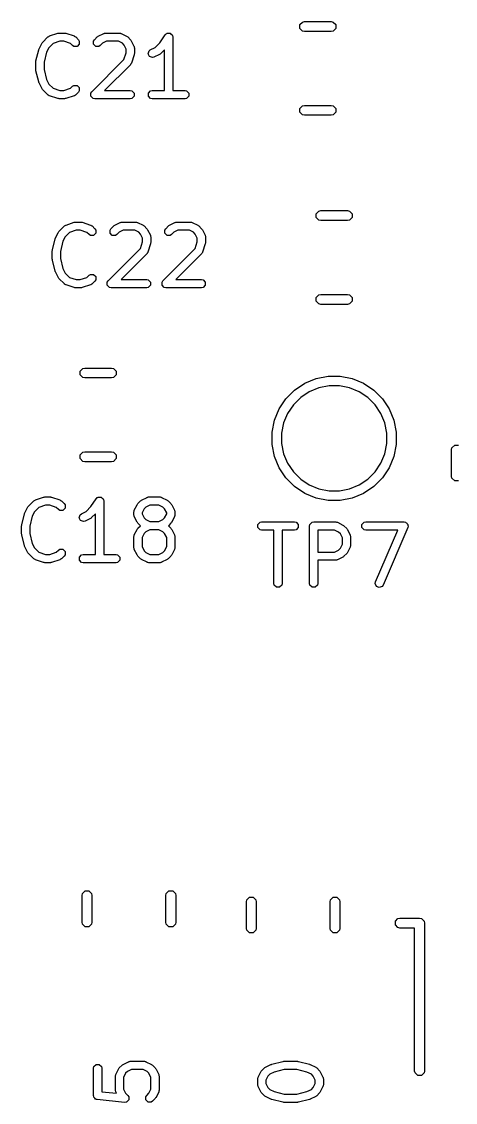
# Model space of a CAD drawing. Extents: x 2.09 to 4.49, y -4.78 to -2.96.
# Drawn here: x 3.059 to 3.267, y -4.342 to -3.824 of the extents above; entities that cross this region are included whole.
import ezdxf

# ---------------------------------------------------------------- set-up
doc = ezdxf.new("R2010")
doc.units = 0
doc.header["$MEASUREMENT"] = 0
doc.layers.add('BLACK', color=7, linetype='CONTINUOUS')

msp = doc.modelspace()

# ---------------------------------------------------------------- linework, layer by layer
at = {"layer": 'BLACK', "linetype": 'CONTINUOUS'}
for p, q in [((3.1922, -3.82547), (3.19347, -3.8242)), ((3.1922, -3.82728), (3.1922, -3.82547)), ((3.19347, -3.8242), (3.19438, -3.82402)), ((3.19438, -3.82402), (3.2072, -3.82402)), ((3.2072, -3.82402), (3.2081, -3.8242)), ((3.2081, -3.8242), (3.20938, -3.82547)), ((3.20938, -3.82547), (3.20938, -3.82728)), ((3.07221, -3.83089), (3.07615, -3.82957)), ((3.07615, -3.82957), (3.07646, -3.82954)), ((3.07646, -3.82954), (3.07677, -3.82947)), ((3.07677, -3.82947), (3.0794, -3.82947)), ((3.0794, -3.82947), (3.07971, -3.82954)), ((3.07971, -3.82954), (3.08002, -3.82957)), ((3.08002, -3.82957), (3.08396, -3.83089)), ((3.09558, -3.83099), (3.0982, -3.82968)), ((3.0982, -3.82968), (3.0983, -3.82966)), ((3.0983, -3.82966), (3.09833, -3.82962)), ((3.09833, -3.82962), (3.09864, -3.82956)), ((3.09864, -3.82956), (3.09894, -3.82948)), ((3.09894, -3.82948), (3.09898, -3.82949)), ((3.09898, -3.82949), (3.09908, -3.82947)), ((3.09908, -3.82947), (3.10564, -3.82947)), ((3.10564, -3.82947), (3.10574, -3.82949)), ((3.10574, -3.82949), (3.10578, -3.82948)), ((3.10578, -3.82948), (3.10609, -3.82956)), ((3.10609, -3.82956), (3.1064, -3.82962)), ((3.1064, -3.82962), (3.10643, -3.82966)), ((3.10643, -3.82966), (3.10652, -3.82968)), ((3.10652, -3.82968), (3.10915, -3.83099)), ((3.12511, -3.83413), (3.12763, -3.83035)), ((3.12763, -3.83035), (3.12817, -3.82981)), ((3.12817, -3.82981), (3.12837, -3.82977)), ((3.12837, -3.82977), (3.12851, -3.82962)), ((3.12851, -3.82962), (3.12909, -3.82962)), ((3.12909, -3.82962), (3.12965, -3.82951)), ((3.12965, -3.82951), (3.12982, -3.82962)), ((3.12982, -3.82962), (3.13002, -3.82962)), ((3.13002, -3.82962), (3.13042, -3.83003)), ((3.13042, -3.83003), (3.1309, -3.83035)), ((3.1309, -3.83035), (3.13094, -3.83055)), ((3.13094, -3.83055), (3.13108, -3.83069)), ((3.13108, -3.83069), (3.13123, -3.83144)), ((3.19347, -3.82856), (3.1922, -3.82728)), ((3.19438, -3.82874), (3.19347, -3.82856)), ((3.2072, -3.82874), (3.19438, -3.82874)), ((3.2081, -3.82856), (3.2072, -3.82874)), ((3.20938, -3.82728), (3.2081, -3.82856)), ((3.06714, -3.83712), (3.06845, -3.8345)), ((3.06845, -3.8345), (3.06864, -3.83425)), ((3.06864, -3.83425), (3.06882, -3.83399)), ((3.06882, -3.83399), (3.07144, -3.83136)), ((3.07144, -3.83136), (3.07152, -3.83131)), ((3.07152, -3.83131), (3.07154, -3.83127)), ((3.07154, -3.83127), (3.07182, -3.83111)), ((3.07182, -3.83111), (3.07208, -3.83094)), ((3.0739, -3.83448), (3.07183, -3.83655)), ((3.07208, -3.83094), (3.07213, -3.83094)), ((3.07213, -3.83094), (3.07221, -3.83089)), ((3.07709, -3.83341), (3.0739, -3.83448)), ((3.07908, -3.83341), (3.07709, -3.83341)), ((3.08227, -3.83448), (3.07908, -3.83341)), ((3.08325, -3.83546), (3.08227, -3.83448)), ((3.08389, -3.83589), (3.08325, -3.83546)), ((3.0854, -3.83589), (3.08389, -3.83589)), ((3.08396, -3.83089), (3.08404, -3.83094)), ((3.08404, -3.83094), (3.08409, -3.83094)), ((3.08409, -3.83094), (3.08435, -3.83111)), ((3.08435, -3.83111), (3.08462, -3.83127)), ((3.08462, -3.83127), (3.08464, -3.83131)), ((3.08464, -3.83131), (3.08473, -3.83136)), ((3.08473, -3.83136), (3.08604, -3.83268)), ((3.08646, -3.83482), (3.0854, -3.83589)), ((3.08604, -3.83268), (3.08646, -3.83331)), ((3.08646, -3.83331), (3.08646, -3.83482)), ((3.09333, -3.83331), (3.09375, -3.83268)), ((3.09333, -3.83482), (3.09333, -3.83331)), ((3.09439, -3.83589), (3.09333, -3.83482)), ((3.09375, -3.83268), (3.09506, -3.83136)), ((3.0959, -3.83589), (3.09439, -3.83589)), ((3.09506, -3.83136), (3.09533, -3.83119)), ((3.09533, -3.83119), (3.09558, -3.83099)), ((3.09654, -3.83546), (3.0959, -3.83589)), ((3.09762, -3.83437), (3.09654, -3.83546)), ((3.09955, -3.83341), (3.09762, -3.83437)), ((3.10518, -3.83341), (3.09955, -3.83341)), ((3.1071, -3.83437), (3.10518, -3.83341)), ((3.10796, -3.83523), (3.1071, -3.83437)), ((3.10892, -3.83716), (3.10796, -3.83523)), ((3.10915, -3.83099), (3.1094, -3.83119)), ((3.1094, -3.83119), (3.10966, -3.83136)), ((3.10966, -3.83136), (3.11097, -3.83268)), ((3.11097, -3.83268), (3.11115, -3.83294)), ((3.11115, -3.83294), (3.11134, -3.83319)), ((3.11134, -3.83319), (3.11265, -3.83581)), ((3.11265, -3.83581), (3.11268, -3.83591)), ((3.11268, -3.83591), (3.11271, -3.83594)), ((3.11271, -3.83594), (3.11277, -3.83625)), ((3.12285, -3.83639), (3.12511, -3.83413)), ((3.13123, -3.83144), (3.13123, -3.85703)), ((3.06568, -3.84278), (3.06699, -3.83753)), ((3.06699, -3.83753), (3.06708, -3.83733)), ((3.06708, -3.83733), (3.06714, -3.83712)), ((3.07075, -3.83869), (3.06955, -3.8435)), ((3.07183, -3.83655), (3.07075, -3.83869)), ((3.10786, -3.84219), (3.10892, -3.839)), ((3.10892, -3.839), (3.10892, -3.83716)), ((3.11276, -3.83994), (3.11145, -3.84388)), ((3.1128, -3.83963), (3.11276, -3.83994)), ((3.11277, -3.83625), (3.11286, -3.83655)), ((3.11286, -3.83932), (3.1128, -3.83963)), ((3.11286, -3.83655), (3.11284, -3.83659)), ((3.11284, -3.83659), (3.11286, -3.83669)), ((3.11286, -3.83669), (3.11286, -3.83932)), ((3.11943, -3.83946), (3.1199, -3.83803)), ((3.1201, -3.8408), (3.11943, -3.83946)), ((3.1199, -3.83803), (3.12051, -3.83756)), ((3.12153, -3.84128), (3.1201, -3.8408)), ((3.12051, -3.83756), (3.12285, -3.83639)), ((3.12227, -3.84108), (3.12153, -3.84128)), ((3.1249, -3.83976), (3.12227, -3.84108)), ((3.12515, -3.83957), (3.1249, -3.83976)), ((3.12541, -3.8394), (3.12515, -3.83957)), ((3.1273, -3.83751), (3.12541, -3.8394)), ((3.1273, -3.85703), (3.1273, -3.83751)), ((3.06562, -3.84325), (3.06566, -3.84302)), ((3.06562, -3.84719), (3.06562, -3.84325)), ((3.06566, -3.84302), (3.06568, -3.84278)), ((3.06955, -3.8435), (3.06955, -3.84695)), ((3.09244, -3.85761), (3.10786, -3.84219)), ((3.11097, -3.84465), (3.09858, -3.85703)), ((3.11103, -3.84456), (3.11097, -3.84465)), ((3.11107, -3.84454), (3.11103, -3.84456)), ((3.11122, -3.84427), (3.11107, -3.84454)), ((3.1114, -3.84401), (3.11122, -3.84427)), ((3.11145, -3.84388), (3.1114, -3.84396)), ((3.1114, -3.84396), (3.1114, -3.84401)), ((3.06566, -3.84743), (3.06562, -3.84719)), ((3.06568, -3.84767), (3.06566, -3.84743)), ((3.06699, -3.85292), (3.06568, -3.84767)), ((3.06955, -3.84695), (3.07075, -3.85175)), ((3.06708, -3.85311), (3.06699, -3.85292)), ((3.06714, -3.85332), (3.06708, -3.85311)), ((3.06845, -3.85594), (3.06714, -3.85332)), ((3.06864, -3.85619), (3.06845, -3.85594)), ((3.06882, -3.85646), (3.06864, -3.85619)), ((3.07144, -3.85908), (3.06882, -3.85646)), ((3.07075, -3.85175), (3.07183, -3.8539)), ((3.07183, -3.8539), (3.0739, -3.85597)), ((3.0739, -3.85597), (3.07709, -3.85703)), ((3.07908, -3.85703), (3.08227, -3.85597)), ((3.08227, -3.85597), (3.08325, -3.85498)), ((3.08325, -3.85498), (3.08389, -3.85456)), ((3.08389, -3.85456), (3.0854, -3.85456)), ((3.0854, -3.85456), (3.08646, -3.85562)), ((3.08646, -3.85562), (3.08646, -3.85713)), ((3.07152, -3.85914), (3.07144, -3.85908)), ((3.07154, -3.85918), (3.07152, -3.85914)), ((3.07182, -3.85933), (3.07154, -3.85918)), ((3.07208, -3.85951), (3.07182, -3.85933)), ((3.07213, -3.85951), (3.07208, -3.85951)), ((3.07221, -3.85956), (3.07213, -3.85951)), ((3.07615, -3.86087), (3.07221, -3.85956)), ((3.07646, -3.86091), (3.07615, -3.86087)), ((3.07677, -3.86097), (3.07646, -3.86091)), ((3.0794, -3.86097), (3.07677, -3.86097)), ((3.07709, -3.85703), (3.07908, -3.85703)), ((3.07971, -3.86091), (3.0794, -3.86097)), ((3.08002, -3.86087), (3.07971, -3.86091)), ((3.08396, -3.85956), (3.08002, -3.86087)), ((3.08404, -3.85951), (3.08396, -3.85956)), ((3.08409, -3.85951), (3.08404, -3.85951)), ((3.08435, -3.85933), (3.08409, -3.85951)), ((3.08462, -3.85918), (3.08435, -3.85933)), ((3.08464, -3.85914), (3.08462, -3.85918)), ((3.08473, -3.85908), (3.08464, -3.85914)), ((3.08604, -3.85777), (3.08473, -3.85908)), ((3.08646, -3.85713), (3.08604, -3.85777)), ((3.09201, -3.85825), (3.09244, -3.85761)), ((3.09201, -3.85975), (3.09201, -3.85825)), ((3.09308, -3.86082), (3.09201, -3.85975)), ((3.09383, -3.86097), (3.09308, -3.86082)), ((3.11089, -3.86097), (3.09383, -3.86097)), ((3.09858, -3.85703), (3.11089, -3.85703)), ((3.11089, -3.85703), (3.11165, -3.85718)), ((3.11165, -3.86082), (3.11089, -3.86097)), ((3.11165, -3.85718), (3.11271, -3.85825)), ((3.11271, -3.85975), (3.11165, -3.86082)), ((3.11271, -3.85825), (3.11271, -3.85975)), ((3.11957, -3.85825), (3.12064, -3.85718)), ((3.11957, -3.85975), (3.11957, -3.85825)), ((3.12064, -3.86082), (3.11957, -3.85975)), ((3.12064, -3.85718), (3.12139, -3.85703)), ((3.12139, -3.86097), (3.12064, -3.86082)), ((3.12139, -3.85703), (3.1273, -3.85703)), ((3.13714, -3.86097), (3.12139, -3.86097)), ((3.13123, -3.85703), (3.13714, -3.85703)), ((3.13714, -3.85703), (3.13789, -3.85718)), ((3.13789, -3.86082), (3.13714, -3.86097)), ((3.13789, -3.85718), (3.13896, -3.85825)), ((3.13896, -3.85975), (3.13789, -3.86082)), ((3.13896, -3.85825), (3.13896, -3.85975)), ((3.1922, -3.86563), (3.19347, -3.86435)), ((3.1922, -3.86744), (3.1922, -3.86563)), ((3.19347, -3.86435), (3.19438, -3.86417)), ((3.19438, -3.86417), (3.2072, -3.86417)), ((3.2072, -3.86417), (3.2081, -3.86435)), ((3.2081, -3.86435), (3.20938, -3.86563)), ((3.20938, -3.86563), (3.20938, -3.86744)), ((3.19347, -3.86872), (3.1922, -3.86744)), ((3.19438, -3.8689), (3.19347, -3.86872)), ((3.2072, -3.8689), (3.19438, -3.8689)), ((3.2081, -3.86872), (3.2072, -3.8689)), ((3.20938, -3.86744), (3.2081, -3.86872)), ((3.20007, -3.91603), (3.20135, -3.91475)), ((3.20007, -3.91783), (3.20007, -3.91603)), ((3.20135, -3.91911), (3.20007, -3.91783)), ((3.20135, -3.91475), (3.20225, -3.91457)), ((3.20225, -3.91457), (3.21507, -3.91457)), ((3.21507, -3.91457), (3.21597, -3.91475)), ((3.21597, -3.91475), (3.21725, -3.91603)), ((3.21725, -3.91783), (3.21597, -3.91911)), ((3.21725, -3.91603), (3.21725, -3.91783)), ((3.07669, -3.92454), (3.07932, -3.92191)), ((3.07932, -3.92191), (3.0794, -3.92186)), ((3.0794, -3.92186), (3.07942, -3.92182)), ((3.07942, -3.92182), (3.07969, -3.92166)), ((3.07969, -3.92166), (3.07996, -3.92149)), ((3.07996, -3.92149), (3.08, -3.92149)), ((3.08, -3.92149), (3.08009, -3.92144)), ((3.08009, -3.92144), (3.08402, -3.92013)), ((3.08497, -3.92396), (3.08177, -3.92503)), ((3.08402, -3.92013), (3.08434, -3.92009)), ((3.08434, -3.92009), (3.08465, -3.92002)), ((3.08465, -3.92002), (3.08727, -3.92002)), ((3.08695, -3.92396), (3.08497, -3.92396)), ((3.09014, -3.92503), (3.08695, -3.92396)), ((3.08727, -3.92002), (3.08758, -3.92009)), ((3.08758, -3.92009), (3.08789, -3.92013)), ((3.08789, -3.92013), (3.09183, -3.92144)), ((3.09183, -3.92144), (3.09192, -3.92149)), ((3.09192, -3.92149), (3.09196, -3.92149)), ((3.09196, -3.92149), (3.09222, -3.92166)), ((3.09222, -3.92166), (3.0925, -3.92182)), ((3.0925, -3.92182), (3.09252, -3.92186)), ((3.09252, -3.92186), (3.0926, -3.92191)), ((3.0926, -3.92191), (3.09391, -3.92323)), ((3.09391, -3.92323), (3.09434, -3.92386)), ((3.09434, -3.92386), (3.09434, -3.92537)), ((3.1012, -3.92386), (3.10163, -3.92323)), ((3.1012, -3.92537), (3.1012, -3.92386)), ((3.10163, -3.92323), (3.10294, -3.92191)), ((3.10294, -3.92191), (3.1032, -3.92174)), ((3.1032, -3.92174), (3.10345, -3.92155)), ((3.10345, -3.92155), (3.10608, -3.92023)), ((3.10742, -3.92396), (3.1055, -3.92492)), ((3.10608, -3.92023), (3.10617, -3.92021)), ((3.10617, -3.92021), (3.1062, -3.92017)), ((3.1062, -3.92017), (3.10651, -3.92011)), ((3.10651, -3.92011), (3.10682, -3.92003)), ((3.10682, -3.92003), (3.10686, -3.92004)), ((3.10686, -3.92004), (3.10696, -3.92002)), ((3.10696, -3.92002), (3.11352, -3.92002)), ((3.11305, -3.92396), (3.10742, -3.92396)), ((3.11498, -3.92492), (3.11305, -3.92396)), ((3.11352, -3.92002), (3.11361, -3.92004)), ((3.11361, -3.92004), (3.11366, -3.92003)), ((3.11366, -3.92003), (3.11396, -3.92011)), ((3.11396, -3.92011), (3.11427, -3.92017)), ((3.11427, -3.92017), (3.1143, -3.92021)), ((3.1143, -3.92021), (3.1144, -3.92023)), ((3.1144, -3.92023), (3.11702, -3.92155)), ((3.11702, -3.92155), (3.11727, -3.92174)), ((3.11727, -3.92174), (3.11753, -3.92191)), ((3.11753, -3.92191), (3.11885, -3.92323)), ((3.11885, -3.92323), (3.11902, -3.92349)), ((3.11902, -3.92349), (3.11921, -3.92374)), ((3.11921, -3.92374), (3.12053, -3.92636)), ((3.12745, -3.92386), (3.12787, -3.92323)), ((3.12745, -3.92537), (3.12745, -3.92386)), ((3.12787, -3.92323), (3.12919, -3.92191)), ((3.12919, -3.92191), (3.12945, -3.92174)), ((3.12945, -3.92174), (3.1297, -3.92155)), ((3.1297, -3.92155), (3.13232, -3.92023)), ((3.13367, -3.92396), (3.13174, -3.92492)), ((3.13232, -3.92023), (3.13242, -3.92021)), ((3.13242, -3.92021), (3.13245, -3.92017)), ((3.13245, -3.92017), (3.13276, -3.92011)), ((3.13276, -3.92011), (3.13306, -3.92003)), ((3.13306, -3.92003), (3.13311, -3.92004)), ((3.13311, -3.92004), (3.1332, -3.92002)), ((3.1332, -3.92002), (3.13976, -3.92002)), ((3.1393, -3.92396), (3.13367, -3.92396)), ((3.14122, -3.92492), (3.1393, -3.92396)), ((3.13976, -3.92002), (3.13986, -3.92004)), ((3.13986, -3.92004), (3.1399, -3.92003)), ((3.1399, -3.92003), (3.14021, -3.92011)), ((3.14021, -3.92011), (3.14052, -3.92017)), ((3.14052, -3.92017), (3.14055, -3.92021)), ((3.14055, -3.92021), (3.14064, -3.92023)), ((3.14064, -3.92023), (3.14327, -3.92155)), ((3.14327, -3.92155), (3.14352, -3.92174)), ((3.14352, -3.92174), (3.14378, -3.92191)), ((3.14378, -3.92191), (3.14509, -3.92323)), ((3.14509, -3.92323), (3.14527, -3.92349)), ((3.14527, -3.92349), (3.14546, -3.92374)), ((3.14546, -3.92374), (3.14677, -3.92636)), ((3.20225, -3.91929), (3.20135, -3.91911)), ((3.21507, -3.91929), (3.20225, -3.91929)), ((3.21597, -3.91911), (3.21507, -3.91929)), ((3.07355, -3.93333), (3.07486, -3.92808)), ((3.07486, -3.92808), (3.07495, -3.92788)), ((3.07495, -3.92788), (3.07501, -3.92767)), ((3.07501, -3.92767), (3.07632, -3.92505)), ((3.07632, -3.92505), (3.07652, -3.9248)), ((3.07652, -3.9248), (3.07669, -3.92454)), ((3.0797, -3.9271), (3.07863, -3.92924)), ((3.08177, -3.92503), (3.0797, -3.9271)), ((3.09113, -3.92601), (3.09014, -3.92503)), ((3.09177, -3.92644), (3.09113, -3.92601)), ((3.09327, -3.92644), (3.09177, -3.92644)), ((3.09434, -3.92537), (3.09327, -3.92644)), ((3.10227, -3.92644), (3.1012, -3.92537)), ((3.10377, -3.92644), (3.10227, -3.92644)), ((3.10441, -3.92601), (3.10377, -3.92644)), ((3.1055, -3.92492), (3.10441, -3.92601)), ((3.11584, -3.92578), (3.11498, -3.92492)), ((3.1168, -3.92771), (3.11584, -3.92578)), ((3.1168, -3.92955), (3.1168, -3.92771)), ((3.12053, -3.92636), (3.12055, -3.92646)), ((3.12055, -3.92646), (3.12059, -3.92649)), ((3.12059, -3.92649), (3.12065, -3.9268)), ((3.12065, -3.9268), (3.12073, -3.9271)), ((3.12073, -3.9271), (3.12072, -3.92715)), ((3.12072, -3.92715), (3.12073, -3.92724)), ((3.12073, -3.92724), (3.12073, -3.92987)), ((3.12851, -3.92644), (3.12745, -3.92537)), ((3.13002, -3.92644), (3.12851, -3.92644)), ((3.13066, -3.92601), (3.13002, -3.92644)), ((3.13174, -3.92492), (3.13066, -3.92601)), ((3.14208, -3.92578), (3.14122, -3.92492)), ((3.14304, -3.92771), (3.14208, -3.92578)), ((3.14304, -3.92955), (3.14304, -3.92771)), ((3.14677, -3.92636), (3.1468, -3.92646)), ((3.1468, -3.92646), (3.14683, -3.92649)), ((3.14683, -3.92649), (3.14689, -3.9268)), ((3.14689, -3.9268), (3.14698, -3.9271)), ((3.14698, -3.9271), (3.14696, -3.92715)), ((3.14696, -3.92715), (3.14698, -3.92724)), ((3.14698, -3.92724), (3.14698, -3.92987)), ((3.07349, -3.9338), (3.07354, -3.93357)), ((3.07349, -3.93774), (3.07349, -3.9338)), ((3.07354, -3.93357), (3.07355, -3.93333)), ((3.07863, -3.92924), (3.07743, -3.93405)), ((3.07743, -3.93405), (3.07743, -3.9375)), ((3.10031, -3.94816), (3.11573, -3.93274)), ((3.11573, -3.93274), (3.1168, -3.92955)), ((3.12063, -3.93049), (3.11932, -3.93443)), ((3.12067, -3.93018), (3.12063, -3.93049)), ((3.12073, -3.92987), (3.12067, -3.93018)), ((3.12656, -3.94816), (3.14198, -3.93274)), ((3.14198, -3.93274), (3.14304, -3.92955)), ((3.14688, -3.93049), (3.14557, -3.93443)), ((3.14692, -3.93018), (3.14688, -3.93049)), ((3.14698, -3.92987), (3.14692, -3.93018)), ((3.07354, -3.93798), (3.07349, -3.93774)), ((3.07355, -3.93822), (3.07354, -3.93798)), ((3.07486, -3.94347), (3.07355, -3.93822)), ((3.07743, -3.9375), (3.07863, -3.9423)), ((3.11885, -3.9352), (3.10646, -3.94758)), ((3.1189, -3.93511), (3.11885, -3.9352)), ((3.11894, -3.93509), (3.1189, -3.93511)), ((3.1191, -3.93482), (3.11894, -3.93509)), ((3.11927, -3.93456), (3.1191, -3.93482)), ((3.11932, -3.93443), (3.11927, -3.93451)), ((3.11927, -3.93451), (3.11927, -3.93456)), ((3.14509, -3.9352), (3.13271, -3.94758)), ((3.14515, -3.93511), (3.14509, -3.9352)), ((3.14519, -3.93509), (3.14515, -3.93511)), ((3.14534, -3.93482), (3.14519, -3.93509)), ((3.14552, -3.93456), (3.14534, -3.93482)), ((3.14557, -3.93443), (3.14552, -3.93451)), ((3.14552, -3.93451), (3.14552, -3.93456)), ((3.07495, -3.94366), (3.07486, -3.94347)), ((3.07501, -3.94387), (3.07495, -3.94366)), ((3.07632, -3.9465), (3.07501, -3.94387)), ((3.07863, -3.9423), (3.0797, -3.94445)), ((3.0797, -3.94445), (3.08177, -3.94652)), ((3.07652, -3.94674), (3.07632, -3.9465)), ((3.07669, -3.94701), (3.07652, -3.94674)), ((3.07932, -3.94963), (3.07669, -3.94701)), ((3.0794, -3.94969), (3.07932, -3.94963)), ((3.07942, -3.94973), (3.0794, -3.94969)), ((3.07969, -3.94988), (3.07942, -3.94973)), ((3.07996, -3.95006), (3.07969, -3.94988)), ((3.08177, -3.94652), (3.08497, -3.94758)), ((3.08497, -3.94758), (3.08695, -3.94758)), ((3.08695, -3.94758), (3.09014, -3.94652)), ((3.09014, -3.94652), (3.09113, -3.94554)), ((3.09113, -3.94554), (3.09177, -3.94511)), ((3.09177, -3.94511), (3.09327, -3.94511)), ((3.09222, -3.94988), (3.09196, -3.95006)), ((3.0925, -3.94973), (3.09222, -3.94988)), ((3.09252, -3.94969), (3.0925, -3.94973)), ((3.0926, -3.94963), (3.09252, -3.94969)), ((3.09391, -3.94832), (3.0926, -3.94963)), ((3.09327, -3.94511), (3.09434, -3.94617)), ((3.09434, -3.94768), (3.09391, -3.94832)), ((3.09434, -3.94617), (3.09434, -3.94768)), ((3.09989, -3.9488), (3.10031, -3.94816)), ((3.09989, -3.95031), (3.09989, -3.9488)), ((3.10646, -3.94758), (3.11877, -3.94758)), ((3.11877, -3.94758), (3.11952, -3.94773)), ((3.11952, -3.94773), (3.12059, -3.9488)), ((3.12059, -3.9488), (3.12059, -3.95031)), ((3.12613, -3.9488), (3.12656, -3.94816)), ((3.12613, -3.95031), (3.12613, -3.9488)), ((3.13271, -3.94758), (3.14501, -3.94758)), ((3.14501, -3.94758), (3.14577, -3.94773)), ((3.14577, -3.94773), (3.14683, -3.9488)), ((3.14683, -3.9488), (3.14683, -3.95031)), ((3.08, -3.95006), (3.07996, -3.95006)), ((3.08009, -3.95011), (3.08, -3.95006)), ((3.08402, -3.95142), (3.08009, -3.95011)), ((3.08434, -3.95146), (3.08402, -3.95142)), ((3.08465, -3.95152), (3.08434, -3.95146)), ((3.08727, -3.95152), (3.08465, -3.95152)), ((3.08758, -3.95146), (3.08727, -3.95152)), ((3.08789, -3.95142), (3.08758, -3.95146)), ((3.09183, -3.95011), (3.08789, -3.95142)), ((3.09192, -3.95006), (3.09183, -3.95011)), ((3.09196, -3.95006), (3.09192, -3.95006)), ((3.10095, -3.95137), (3.09989, -3.95031)), ((3.10171, -3.95152), (3.10095, -3.95137)), ((3.11877, -3.95152), (3.10171, -3.95152)), ((3.11952, -3.95137), (3.11877, -3.95152)), ((3.12059, -3.95031), (3.11952, -3.95137)), ((3.1272, -3.95137), (3.12613, -3.95031)), ((3.12795, -3.95152), (3.1272, -3.95137)), ((3.14501, -3.95152), (3.12795, -3.95152)), ((3.14577, -3.95137), (3.14501, -3.95152)), ((3.14683, -3.95031), (3.14577, -3.95137)), ((3.20007, -3.95618), (3.20135, -3.9549)), ((3.20135, -3.9549), (3.20225, -3.95472)), ((3.20225, -3.95472), (3.21507, -3.95472)), ((3.21507, -3.95472), (3.21597, -3.9549)), ((3.21597, -3.9549), (3.21725, -3.95618)), ((3.20007, -3.95799), (3.20007, -3.95618)), ((3.20135, -3.95927), (3.20007, -3.95799)), ((3.20225, -3.95945), (3.20135, -3.95927)), ((3.21507, -3.95945), (3.20225, -3.95945)), ((3.21597, -3.95927), (3.21507, -3.95945)), ((3.21725, -3.95799), (3.21597, -3.95927)), ((3.21725, -3.95618), (3.21725, -3.95799)), ((3.08695, -3.99139), (3.08822, -3.99012)), ((3.08822, -3.99012), (3.08913, -3.98994)), ((3.08913, -3.98994), (3.10195, -3.98994)), ((3.10195, -3.98994), (3.10285, -3.99012)), ((3.10285, -3.99012), (3.10413, -3.99139)), ((3.08695, -3.9932), (3.08695, -3.99139)), ((3.08822, -3.99448), (3.08695, -3.9932)), ((3.08913, -3.99466), (3.08822, -3.99448)), ((3.10195, -3.99466), (3.08913, -3.99466)), ((3.10285, -3.99448), (3.10195, -3.99466)), ((3.10413, -3.9932), (3.10285, -3.99448)), ((3.10413, -3.99139), (3.10413, -3.9932)), ((3.19456, -3.99723), (3.19998, -3.99499)), ((3.19998, -3.99499), (3.20573, -3.99384)), ((3.20573, -3.99384), (3.21159, -3.99384)), ((3.21159, -3.99384), (3.21735, -3.99499)), ((3.21735, -3.99499), (3.22277, -3.99723)), ((3.18553, -4.00464), (3.18968, -4.00049)), ((3.18968, -4.00049), (3.19456, -3.99723)), ((3.19673, -4.00129), (3.1926, -4.00405)), ((3.20131, -3.99939), (3.19673, -4.00129)), ((3.20618, -3.99843), (3.20131, -3.99939)), ((3.21114, -3.99843), (3.20618, -3.99843)), ((3.21601, -3.99939), (3.21114, -3.99843)), ((3.2206, -4.00129), (3.21601, -3.99939)), ((3.22472, -4.00405), (3.2206, -4.00129)), ((3.22277, -3.99723), (3.22764, -4.00049)), ((3.22764, -4.00049), (3.23179, -4.00464)), ((3.18227, -4.00952), (3.18553, -4.00464)), ((3.1926, -4.00405), (3.18909, -4.00756)), ((3.22823, -4.00756), (3.22472, -4.00405)), ((3.23179, -4.00464), (3.23505, -4.00952)), ((3.18003, -4.01494), (3.18227, -4.00952)), ((3.18633, -4.01169), (3.18443, -4.01627)), ((3.18909, -4.00756), (3.18633, -4.01169)), ((3.23099, -4.01169), (3.22823, -4.00756)), ((3.23289, -4.01627), (3.23099, -4.01169)), ((3.23505, -4.00952), (3.23729, -4.01494)), ((3.17888, -4.02069), (3.18003, -4.01494)), ((3.18443, -4.01627), (3.18346, -4.02114)), ((3.23386, -4.02114), (3.23289, -4.01627)), ((3.23729, -4.01494), (3.23844, -4.02069)), ((3.17888, -4.02114), (3.17888, -4.02069)), ((3.17888, -4.02655), (3.17888, -4.02114)), ((3.18346, -4.02114), (3.18346, -4.0261)), ((3.23386, -4.0261), (3.23386, -4.02114)), ((3.23844, -4.02069), (3.23844, -4.02655)), ((3.18003, -4.03231), (3.17888, -4.02655)), ((3.18346, -4.0261), (3.18443, -4.03097)), ((3.23289, -4.03097), (3.23386, -4.0261)), ((3.23844, -4.02655), (3.23729, -4.03231)), ((3.26514, -4.02812), (3.26642, -4.02684)), ((3.26642, -4.02684), (3.26823, -4.02684)), ((3.08695, -4.03155), (3.08822, -4.03027)), ((3.08695, -4.03336), (3.08695, -4.03155)), ((3.08822, -4.03027), (3.08913, -4.03009)), ((3.08913, -4.03009), (3.10195, -4.03009)), ((3.10195, -4.03009), (3.10285, -4.03027)), ((3.10285, -4.03027), (3.10413, -4.03155)), ((3.10413, -4.03155), (3.10413, -4.03336)), ((3.18227, -4.03773), (3.18003, -4.03231)), ((3.18443, -4.03097), (3.18633, -4.03556)), ((3.23099, -4.03556), (3.23289, -4.03097)), ((3.23729, -4.03231), (3.23505, -4.03773)), ((3.26496, -4.02902), (3.26514, -4.02812)), ((3.26496, -4.04184), (3.26496, -4.02902)), ((3.08822, -4.03464), (3.08695, -4.03336)), ((3.08913, -4.03482), (3.08822, -4.03464)), ((3.10195, -4.03482), (3.08913, -4.03482)), ((3.10285, -4.03464), (3.10195, -4.03482)), ((3.10413, -4.03336), (3.10285, -4.03464)), ((3.18553, -4.0426), (3.18227, -4.03773)), ((3.18633, -4.03556), (3.18909, -4.03968)), ((3.22823, -4.03968), (3.23099, -4.03556)), ((3.23505, -4.03773), (3.23179, -4.0426)), ((3.18968, -4.04675), (3.18553, -4.0426)), ((3.18909, -4.03968), (3.1926, -4.04319)), ((3.22472, -4.04319), (3.22823, -4.03968)), ((3.23179, -4.0426), (3.22764, -4.04675)), ((3.26514, -4.04275), (3.26496, -4.04184)), ((3.26642, -4.04402), (3.26514, -4.04275)), ((3.19456, -4.05001), (3.18968, -4.04675)), ((3.1926, -4.04319), (3.19673, -4.04595)), ((3.19673, -4.04595), (3.20131, -4.04785)), ((3.20131, -4.04785), (3.20618, -4.04882)), ((3.21114, -4.04882), (3.21601, -4.04785)), ((3.21601, -4.04785), (3.2206, -4.04595)), ((3.2206, -4.04595), (3.22472, -4.04319)), ((3.22764, -4.04675), (3.22277, -4.05001)), ((3.26823, -4.04402), (3.26642, -4.04402)), ((3.06472, -4.05349), (3.06499, -4.05333)), ((3.06499, -4.05333), (3.06526, -4.05316)), ((3.06526, -4.05316), (3.0653, -4.05316)), ((3.0653, -4.05316), (3.06539, -4.05311)), ((3.06539, -4.05311), (3.06932, -4.0518)), ((3.06932, -4.0518), (3.06964, -4.05176)), ((3.06964, -4.05176), (3.06995, -4.05169)), ((3.06995, -4.05169), (3.07257, -4.05169)), ((3.07257, -4.05169), (3.07288, -4.05176)), ((3.07288, -4.05176), (3.07319, -4.0518)), ((3.07319, -4.0518), (3.07713, -4.05311)), ((3.07713, -4.05311), (3.07722, -4.05316)), ((3.07722, -4.05316), (3.07726, -4.05316)), ((3.07726, -4.05316), (3.07752, -4.05333)), ((3.07752, -4.05333), (3.0778, -4.05349)), ((3.09204, -4.05635), (3.09455, -4.05257)), ((3.09455, -4.05257), (3.0951, -4.05203)), ((3.0951, -4.05203), (3.0953, -4.05199)), ((3.0953, -4.05199), (3.09544, -4.05184)), ((3.09544, -4.05184), (3.09601, -4.05184)), ((3.09601, -4.05184), (3.09657, -4.05173)), ((3.09657, -4.05173), (3.09674, -4.05184)), ((3.09674, -4.05184), (3.09695, -4.05184)), ((3.09695, -4.05184), (3.09735, -4.05225)), ((3.09735, -4.05225), (3.09783, -4.05257)), ((3.09783, -4.05257), (3.09787, -4.05277)), ((3.09787, -4.05277), (3.09801, -4.05291)), ((3.09801, -4.05291), (3.09816, -4.05366)), ((3.1158, -4.05358), (3.11606, -4.05341)), ((3.11606, -4.05341), (3.11631, -4.05321)), ((3.11631, -4.05321), (3.11893, -4.0519)), ((3.11893, -4.0519), (3.11903, -4.05188)), ((3.11903, -4.05188), (3.11906, -4.05184)), ((3.11906, -4.05184), (3.11937, -4.05178)), ((3.11937, -4.05178), (3.11968, -4.0517)), ((3.11968, -4.0517), (3.11972, -4.05171)), ((3.11972, -4.05171), (3.11981, -4.05169)), ((3.11981, -4.05169), (3.12506, -4.05169)), ((3.12506, -4.05169), (3.12516, -4.05171)), ((3.12516, -4.05171), (3.1252, -4.0517)), ((3.1252, -4.0517), (3.12551, -4.05178)), ((3.12551, -4.05178), (3.12582, -4.05184)), ((3.12582, -4.05184), (3.12585, -4.05188)), ((3.12585, -4.05188), (3.12594, -4.0519)), ((3.12594, -4.0519), (3.12857, -4.05321)), ((3.12857, -4.05321), (3.12882, -4.05341)), ((3.12882, -4.05341), (3.12908, -4.05358)), ((3.19998, -4.05225), (3.19456, -4.05001)), ((3.20573, -4.0534), (3.19998, -4.05225)), ((3.21159, -4.0534), (3.20573, -4.0534)), ((3.20618, -4.04882), (3.21114, -4.04882)), ((3.21735, -4.05225), (3.21159, -4.0534)), ((3.22277, -4.05001), (3.21735, -4.05225)), ((3.06031, -4.05934), (3.06162, -4.05672)), ((3.06162, -4.05672), (3.06182, -4.05647)), ((3.06182, -4.05647), (3.06199, -4.05621)), ((3.06199, -4.05621), (3.06462, -4.05358)), ((3.06462, -4.05358), (3.0647, -4.05353)), ((3.0647, -4.05353), (3.06472, -4.05349)), ((3.06707, -4.0567), (3.065, -4.05877)), ((3.07027, -4.05563), (3.06707, -4.0567)), ((3.07225, -4.05563), (3.07027, -4.05563)), ((3.07544, -4.0567), (3.07225, -4.05563)), ((3.07643, -4.05768), (3.07544, -4.0567)), ((3.07707, -4.05811), (3.07643, -4.05768)), ((3.07857, -4.05811), (3.07707, -4.05811)), ((3.0778, -4.05349), (3.07782, -4.05353)), ((3.07782, -4.05353), (3.0779, -4.05358)), ((3.0779, -4.05358), (3.07921, -4.0549)), ((3.07964, -4.05704), (3.07857, -4.05811)), ((3.07921, -4.0549), (3.07964, -4.05553)), ((3.07964, -4.05553), (3.07964, -4.05704)), ((3.08744, -4.05978), (3.08978, -4.05861)), ((3.08978, -4.05861), (3.09204, -4.05635)), ((3.09816, -4.05366), (3.09816, -4.07925)), ((3.1126, -4.05877), (3.11269, -4.05847)), ((3.11269, -4.05847), (3.11275, -4.05816)), ((3.11275, -4.05816), (3.11278, -4.05813)), ((3.11278, -4.05813), (3.1128, -4.05803)), ((3.1128, -4.05803), (3.11412, -4.05541)), ((3.11412, -4.05541), (3.11431, -4.05516)), ((3.11431, -4.05516), (3.11449, -4.0549)), ((3.11449, -4.0549), (3.1158, -4.05358)), ((3.1175, -4.05745), (3.11653, -4.05938)), ((3.11836, -4.05659), (3.1175, -4.05745)), ((3.12028, -4.05563), (3.11836, -4.05659)), ((3.1246, -4.05563), (3.12028, -4.05563)), ((3.12652, -4.05659), (3.1246, -4.05563)), ((3.12738, -4.05745), (3.12652, -4.05659)), ((3.12835, -4.05938), (3.12738, -4.05745)), ((3.12908, -4.05358), (3.13039, -4.0549)), ((3.13039, -4.0549), (3.13057, -4.05516)), ((3.13057, -4.05516), (3.13076, -4.05541)), ((3.13076, -4.05541), (3.13207, -4.05803)), ((3.13207, -4.05803), (3.1321, -4.05813)), ((3.1321, -4.05813), (3.13213, -4.05816)), ((3.13213, -4.05816), (3.13219, -4.05847)), ((3.13219, -4.05847), (3.13228, -4.05877)), ((3.05885, -4.065), (3.06016, -4.05975)), ((3.06016, -4.05975), (3.06025, -4.05955)), ((3.06025, -4.05955), (3.06031, -4.05934)), ((3.06393, -4.06091), (3.06273, -4.06572)), ((3.065, -4.05877), (3.06393, -4.06091)), ((3.08636, -4.06168), (3.08683, -4.06025)), ((3.08703, -4.06302), (3.08636, -4.06168)), ((3.08683, -4.06025), (3.08744, -4.05978)), ((3.08846, -4.0635), (3.08703, -4.06302)), ((3.0892, -4.0633), (3.08846, -4.0635)), ((3.09182, -4.06198), (3.0892, -4.0633)), ((3.09207, -4.06179), (3.09182, -4.06198)), ((3.09234, -4.06162), (3.09207, -4.06179)), ((3.09422, -4.05973), (3.09234, -4.06162)), ((3.09422, -4.07925), (3.09422, -4.05973)), ((3.11262, -4.05882), (3.1126, -4.05877)), ((3.1126, -4.05891), (3.11262, -4.05882)), ((3.1126, -4.06022), (3.1126, -4.05891)), ((3.11262, -4.06032), (3.1126, -4.06022)), ((3.1126, -4.06036), (3.11262, -4.06032)), ((3.11269, -4.06067), (3.1126, -4.06036)), ((3.11275, -4.06098), (3.11269, -4.06067)), ((3.11278, -4.06101), (3.11275, -4.06098)), ((3.1128, -4.0611), (3.11278, -4.06101)), ((3.11412, -4.06373), (3.1128, -4.0611)), ((3.11431, -4.06398), (3.11412, -4.06373)), ((3.11653, -4.05938), (3.11653, -4.05976)), ((3.11653, -4.05976), (3.1175, -4.06168)), ((3.1175, -4.06168), (3.11836, -4.06254)), ((3.11836, -4.06254), (3.12028, -4.06351)), ((3.12028, -4.06351), (3.1246, -4.06351)), ((3.1246, -4.06351), (3.12652, -4.06254)), ((3.12652, -4.06254), (3.12738, -4.06168)), ((3.12738, -4.06168), (3.12835, -4.05976)), ((3.12835, -4.05976), (3.12835, -4.05938)), ((3.13076, -4.06373), (3.13057, -4.06398)), ((3.13207, -4.0611), (3.13076, -4.06373)), ((3.1321, -4.06101), (3.13207, -4.0611)), ((3.13213, -4.06098), (3.1321, -4.06101)), ((3.13219, -4.06067), (3.13213, -4.06098)), ((3.13228, -4.06036), (3.13219, -4.06067)), ((3.13228, -4.05877), (3.13226, -4.05882)), ((3.13226, -4.05882), (3.13228, -4.05891)), ((3.13228, -4.06022), (3.13226, -4.06032)), ((3.13226, -4.06032), (3.13228, -4.06036)), ((3.13228, -4.05891), (3.13228, -4.06022)), ((3.17207, -4.06486), (3.17313, -4.0638)), ((3.17313, -4.0638), (3.17388, -4.06365)), ((3.17388, -4.06365), (3.18963, -4.06365)), ((3.18963, -4.06365), (3.19039, -4.0638)), ((3.19039, -4.0638), (3.19145, -4.06486)), ((3.197, -4.06486), (3.19807, -4.0638)), ((3.19807, -4.0638), (3.19882, -4.06365)), ((3.19882, -4.06365), (3.20932, -4.06365)), ((3.20932, -4.06365), (3.20941, -4.06367)), ((3.20941, -4.06367), (3.20946, -4.06365)), ((3.20946, -4.06365), (3.20976, -4.06374)), ((3.20976, -4.06374), (3.21007, -4.0638)), ((3.21007, -4.0638), (3.2101, -4.06383)), ((3.22193, -4.06486), (3.223, -4.0638)), ((3.223, -4.0638), (3.22375, -4.06365)), ((3.22375, -4.06365), (3.24213, -4.06365)), ((3.24213, -4.06365), (3.24214, -4.06365)), ((3.24214, -4.06365), (3.24215, -4.06365)), ((3.24215, -4.06365), (3.24217, -4.06366)), ((3.24217, -4.06366), (3.24288, -4.0638)), ((3.24288, -4.0638), (3.24316, -4.06408)), ((3.05879, -4.06547), (3.05884, -4.06524)), ((3.05879, -4.06941), (3.05879, -4.06547)), ((3.05884, -4.06524), (3.05885, -4.065)), ((3.06273, -4.06572), (3.06273, -4.06917)), ((3.1128, -4.06984), (3.11412, -4.06722)), ((3.11412, -4.06722), (3.11431, -4.06697)), ((3.11449, -4.06424), (3.11431, -4.06398)), ((3.11431, -4.06697), (3.11449, -4.06671)), ((3.11572, -4.06547), (3.11449, -4.06424)), ((3.11449, -4.06671), (3.11572, -4.06547)), ((3.11836, -4.0684), (3.1175, -4.06926)), ((3.12028, -4.06744), (3.11836, -4.0684)), ((3.1246, -4.06744), (3.12028, -4.06744)), ((3.12652, -4.0684), (3.1246, -4.06744)), ((3.12738, -4.06926), (3.12652, -4.0684)), ((3.13039, -4.06424), (3.12916, -4.06547)), ((3.12916, -4.06547), (3.13039, -4.06671)), ((3.13057, -4.06398), (3.13039, -4.06424)), ((3.13039, -4.06671), (3.13057, -4.06697)), ((3.13057, -4.06697), (3.13076, -4.06722)), ((3.13076, -4.06722), (3.13207, -4.06984)), ((3.17207, -4.06637), (3.17207, -4.06486)), ((3.17313, -4.06743), (3.17207, -4.06637)), ((3.17388, -4.06758), (3.17313, -4.06743)), ((3.17979, -4.06758), (3.17388, -4.06758)), ((3.17979, -4.09317), (3.17979, -4.06758)), ((3.18963, -4.06758), (3.18373, -4.06758)), ((3.18373, -4.06758), (3.18373, -4.09317)), ((3.19039, -4.06743), (3.18963, -4.06758)), ((3.19145, -4.06637), (3.19039, -4.06743)), ((3.19145, -4.06486), (3.19145, -4.06637)), ((3.19685, -4.06562), (3.197, -4.06486)), ((3.19685, -4.09317), (3.19685, -4.06562)), ((3.20885, -4.06758), (3.20079, -4.06758)), ((3.20079, -4.06758), (3.20079, -4.07808)), ((3.21078, -4.06855), (3.20885, -4.06758)), ((3.2101, -4.06383), (3.2102, -4.06385)), ((3.2102, -4.06385), (3.21282, -4.06517)), ((3.21164, -4.06941), (3.21078, -4.06855)), ((3.21282, -4.06517), (3.21307, -4.06536)), ((3.21307, -4.06536), (3.21333, -4.06554)), ((3.21333, -4.06554), (3.21465, -4.06685)), ((3.21465, -4.06685), (3.21482, -4.06711)), ((3.21482, -4.06711), (3.21502, -4.06736)), ((3.21502, -4.06736), (3.21633, -4.06998)), ((3.22193, -4.06637), (3.22193, -4.06486)), ((3.223, -4.06743), (3.22193, -4.06637)), ((3.22375, -4.06758), (3.223, -4.06743)), ((3.23914, -4.06758), (3.22375, -4.06758)), ((3.22851, -4.0924), (3.23914, -4.06758)), ((3.24394, -4.06639), (3.23212, -4.09395)), ((3.24316, -4.06408), (3.24353, -4.06424)), ((3.24353, -4.06424), (3.24368, -4.06459)), ((3.24368, -4.06459), (3.24394, -4.06486)), ((3.24394, -4.06486), (3.24394, -4.06527)), ((3.24394, -4.06527), (3.24409, -4.06564)), ((3.24409, -4.06564), (3.24394, -4.06635)), ((3.24394, -4.06635), (3.24394, -4.06637)), ((3.24394, -4.06637), (3.24394, -4.06637)), ((3.24394, -4.06637), (3.24394, -4.06639)), ((3.05884, -4.06965), (3.05879, -4.06941)), ((3.05885, -4.06989), (3.05884, -4.06965)), ((3.06016, -4.07514), (3.05885, -4.06989)), ((3.06273, -4.06917), (3.06393, -4.07397)), ((3.06393, -4.07397), (3.065, -4.07612)), ((3.1126, -4.07058), (3.11269, -4.07028)), ((3.11262, -4.07063), (3.1126, -4.07058)), ((3.1126, -4.07072), (3.11262, -4.07063)), ((3.1126, -4.07597), (3.1126, -4.07072)), ((3.11269, -4.07028), (3.11275, -4.06997)), ((3.11275, -4.06997), (3.11278, -4.06994)), ((3.11278, -4.06994), (3.1128, -4.06984)), ((3.1175, -4.06926), (3.11653, -4.07119)), ((3.11653, -4.07119), (3.11653, -4.07551)), ((3.12835, -4.07119), (3.12738, -4.06926)), ((3.12835, -4.07551), (3.12835, -4.07119)), ((3.13207, -4.06984), (3.1321, -4.06994)), ((3.1321, -4.06994), (3.13213, -4.06997)), ((3.13213, -4.06997), (3.13219, -4.07028)), ((3.13219, -4.07028), (3.13228, -4.07058)), ((3.13228, -4.07058), (3.13226, -4.07063)), ((3.13226, -4.07063), (3.13228, -4.07072)), ((3.13228, -4.07072), (3.13228, -4.07597)), ((3.2126, -4.07133), (3.21164, -4.06941)), ((3.2126, -4.07434), (3.2126, -4.07133)), ((3.21633, -4.06998), (3.21635, -4.07008)), ((3.21635, -4.07008), (3.21639, -4.07011)), ((3.21639, -4.07011), (3.21645, -4.07042)), ((3.21645, -4.07042), (3.21653, -4.07073)), ((3.21653, -4.07073), (3.21652, -4.07077)), ((3.21652, -4.07077), (3.21654, -4.07086)), ((3.21654, -4.07086), (3.21654, -4.0748)), ((3.06025, -4.07533), (3.06016, -4.07514)), ((3.06031, -4.07554), (3.06025, -4.07533)), ((3.06162, -4.07816), (3.06031, -4.07554)), ((3.06182, -4.07841), (3.06162, -4.07816)), ((3.06199, -4.07868), (3.06182, -4.07841)), ((3.06462, -4.0813), (3.06199, -4.07868)), ((3.065, -4.07612), (3.06707, -4.07819)), ((3.06707, -4.07819), (3.07027, -4.07925)), ((3.07027, -4.07925), (3.07225, -4.07925)), ((3.07225, -4.07925), (3.07544, -4.07819)), ((3.07544, -4.07819), (3.07643, -4.0772)), ((3.07643, -4.0772), (3.07707, -4.07678)), ((3.07707, -4.07678), (3.07857, -4.07678)), ((3.07857, -4.07678), (3.07964, -4.07784)), ((3.07964, -4.07784), (3.07964, -4.07935)), ((3.08757, -4.0794), (3.08832, -4.07925)), ((3.08832, -4.07925), (3.09422, -4.07925)), ((3.09816, -4.07925), (3.10407, -4.07925)), ((3.10407, -4.07925), (3.10482, -4.0794)), ((3.11262, -4.07607), (3.1126, -4.07597)), ((3.1126, -4.07611), (3.11262, -4.07607)), ((3.11269, -4.07642), (3.1126, -4.07611)), ((3.11275, -4.07673), (3.11269, -4.07642)), ((3.11278, -4.07676), (3.11275, -4.07673)), ((3.1128, -4.07685), (3.11278, -4.07676)), ((3.11412, -4.07948), (3.1128, -4.07685)), ((3.11653, -4.07551), (3.1175, -4.07743)), ((3.1175, -4.07743), (3.11836, -4.07829)), ((3.11836, -4.07829), (3.12028, -4.07925)), ((3.12028, -4.07925), (3.1246, -4.07925)), ((3.1246, -4.07925), (3.12652, -4.07829)), ((3.12652, -4.07829), (3.12738, -4.07743)), ((3.12738, -4.07743), (3.12835, -4.07551)), ((3.13207, -4.07685), (3.13076, -4.07948)), ((3.1321, -4.07676), (3.13207, -4.07685)), ((3.13213, -4.07673), (3.1321, -4.07676)), ((3.13219, -4.07642), (3.13213, -4.07673)), ((3.13228, -4.07611), (3.13219, -4.07642)), ((3.13228, -4.07597), (3.13226, -4.07607)), ((3.13226, -4.07607), (3.13228, -4.07611)), ((3.20079, -4.07808), (3.20885, -4.07808)), ((3.20885, -4.07808), (3.21078, -4.07712)), ((3.21078, -4.07712), (3.21164, -4.07626)), ((3.21164, -4.07626), (3.2126, -4.07434)), ((3.21465, -4.07882), (3.21333, -4.08013)), ((3.21482, -4.07856), (3.21465, -4.07882)), ((3.21502, -4.07831), (3.21482, -4.07856)), ((3.21633, -4.07568), (3.21502, -4.07831)), ((3.21635, -4.07559), (3.21633, -4.07568)), ((3.21639, -4.07556), (3.21635, -4.07559)), ((3.21645, -4.07525), (3.21639, -4.07556)), ((3.21653, -4.07494), (3.21645, -4.07525)), ((3.21654, -4.0748), (3.21652, -4.0749)), ((3.21652, -4.0749), (3.21653, -4.07494)), ((3.0647, -4.08136), (3.06462, -4.0813)), ((3.06472, -4.0814), (3.0647, -4.08136)), ((3.06499, -4.08155), (3.06472, -4.0814)), ((3.06526, -4.08173), (3.06499, -4.08155)), ((3.0653, -4.08173), (3.06526, -4.08173)), ((3.06539, -4.08178), (3.0653, -4.08173)), ((3.06932, -4.08309), (3.06539, -4.08178)), ((3.06964, -4.08313), (3.06932, -4.08309)), ((3.06995, -4.08319), (3.06964, -4.08313)), ((3.07257, -4.08319), (3.06995, -4.08319)), ((3.07288, -4.08313), (3.07257, -4.08319)), ((3.07319, -4.08309), (3.07288, -4.08313)), ((3.07713, -4.08178), (3.07319, -4.08309)), ((3.07722, -4.08173), (3.07713, -4.08178)), ((3.07726, -4.08173), (3.07722, -4.08173)), ((3.07752, -4.08155), (3.07726, -4.08173)), ((3.0778, -4.0814), (3.07752, -4.08155)), ((3.07782, -4.08136), (3.0778, -4.0814)), ((3.0779, -4.0813), (3.07782, -4.08136)), ((3.07921, -4.07999), (3.0779, -4.0813)), ((3.07964, -4.07935), (3.07921, -4.07999)), ((3.0865, -4.08047), (3.08757, -4.0794)), ((3.0865, -4.08197), (3.0865, -4.08047)), ((3.08757, -4.08304), (3.0865, -4.08197)), ((3.08832, -4.08319), (3.08757, -4.08304)), ((3.10407, -4.08319), (3.08832, -4.08319)), ((3.10482, -4.08304), (3.10407, -4.08319)), ((3.10482, -4.0794), (3.10589, -4.08047)), ((3.10589, -4.08197), (3.10482, -4.08304)), ((3.10589, -4.08047), (3.10589, -4.08197)), ((3.11431, -4.07973), (3.11412, -4.07948)), ((3.11449, -4.07999), (3.11431, -4.07973)), ((3.1158, -4.0813), (3.11449, -4.07999)), ((3.11606, -4.08148), (3.1158, -4.0813)), ((3.11631, -4.08167), (3.11606, -4.08148)), ((3.11893, -4.08298), (3.11631, -4.08167)), ((3.11903, -4.08301), (3.11893, -4.08298)), ((3.11906, -4.08304), (3.11903, -4.08301)), ((3.11937, -4.0831), (3.11906, -4.08304)), ((3.11968, -4.08319), (3.11937, -4.0831)), ((3.11972, -4.08317), (3.11968, -4.08319)), ((3.11981, -4.08319), (3.11972, -4.08317)), ((3.12506, -4.08319), (3.11981, -4.08319)), ((3.12516, -4.08317), (3.12506, -4.08319)), ((3.1252, -4.08319), (3.12516, -4.08317)), ((3.12551, -4.0831), (3.1252, -4.08319)), ((3.12582, -4.08304), (3.12551, -4.0831)), ((3.12585, -4.08301), (3.12582, -4.08304)), ((3.12594, -4.08298), (3.12585, -4.08301)), ((3.12857, -4.08167), (3.12594, -4.08298)), ((3.12882, -4.08148), (3.12857, -4.08167)), ((3.12908, -4.0813), (3.12882, -4.08148)), ((3.13039, -4.07999), (3.12908, -4.0813)), ((3.13057, -4.07973), (3.13039, -4.07999)), ((3.13076, -4.07948), (3.13057, -4.07973)), ((3.20932, -4.08202), (3.20079, -4.08202)), ((3.20079, -4.08202), (3.20079, -4.09317)), ((3.20941, -4.082), (3.20932, -4.08202)), ((3.20946, -4.08201), (3.20941, -4.082)), ((3.20976, -4.08193), (3.20946, -4.08201)), ((3.21007, -4.08187), (3.20976, -4.08193)), ((3.2101, -4.08184), (3.21007, -4.08187)), ((3.2102, -4.08181), (3.2101, -4.08184)), ((3.21282, -4.0805), (3.2102, -4.08181)), ((3.21307, -4.08031), (3.21282, -4.0805)), ((3.21333, -4.08013), (3.21307, -4.08031)), ((3.17994, -4.09393), (3.17979, -4.09317)), ((3.18101, -4.09499), (3.17994, -4.09393)), ((3.18358, -4.09393), (3.18251, -4.09499)), ((3.18373, -4.09317), (3.18358, -4.09393)), ((3.197, -4.09393), (3.19685, -4.09317)), ((3.19807, -4.09499), (3.197, -4.09393)), ((3.20064, -4.09393), (3.19957, -4.09499)), ((3.20079, -4.09317), (3.20064, -4.09393)), ((3.22835, -4.09315), (3.22851, -4.0924)), ((3.22891, -4.09455), (3.22835, -4.09315)), ((3.23029, -4.09514), (3.22891, -4.09455)), ((3.23169, -4.09458), (3.23029, -4.09514)), ((3.23212, -4.09395), (3.23169, -4.09458)), ((3.18251, -4.09499), (3.18101, -4.09499)), ((3.19957, -4.09499), (3.19807, -4.09499)), ((3.0878, -4.24261), (3.08798, -4.2417)), ((3.0878, -4.25542), (3.0878, -4.24261)), ((3.08798, -4.2417), (3.08925, -4.24042)), ((3.08925, -4.24042), (3.09106, -4.24042)), ((3.09106, -4.24042), (3.09234, -4.2417)), ((3.09234, -4.2417), (3.09252, -4.24261)), ((3.09252, -4.24261), (3.09252, -4.25542)), ((3.12795, -4.24261), (3.12813, -4.2417)), ((3.12795, -4.25542), (3.12795, -4.24261)), ((3.12813, -4.2417), (3.12941, -4.24042)), ((3.12941, -4.24042), (3.13122, -4.24042)), ((3.13122, -4.24042), (3.1325, -4.2417)), ((3.1325, -4.2417), (3.13268, -4.24261)), ((3.13268, -4.24261), (3.13268, -4.25542)), ((3.16654, -4.24556), (3.16672, -4.24466)), ((3.16672, -4.24466), (3.16799, -4.24338)), ((3.16799, -4.24338), (3.1698, -4.24338)), ((3.1698, -4.24338), (3.17108, -4.24466)), ((3.17108, -4.24466), (3.17126, -4.24556)), ((3.20669, -4.24556), (3.20687, -4.24466)), ((3.20687, -4.24466), (3.20815, -4.24338)), ((3.20815, -4.24338), (3.20996, -4.24338)), ((3.20996, -4.24338), (3.21124, -4.24466)), ((3.21124, -4.24466), (3.21142, -4.24556)), ((3.16654, -4.25838), (3.16654, -4.24556)), ((3.17126, -4.24556), (3.17126, -4.25838)), ((3.20669, -4.25838), (3.20669, -4.24556)), ((3.21142, -4.24556), (3.21142, -4.25838)), ((3.23798, -4.2549), (3.23925, -4.25362)), ((3.23798, -4.25671), (3.23798, -4.2549)), ((3.23925, -4.25362), (3.24016, -4.25344)), ((3.24016, -4.25344), (3.24961, -4.25344)), ((3.24961, -4.25344), (3.25051, -4.25362)), ((3.25051, -4.25362), (3.25179, -4.2549)), ((3.25179, -4.2549), (3.25197, -4.25581)), ((3.08798, -4.25633), (3.0878, -4.25542)), ((3.08925, -4.25761), (3.08798, -4.25633)), ((3.09106, -4.25761), (3.08925, -4.25761)), ((3.09234, -4.25633), (3.09106, -4.25761)), ((3.09252, -4.25542), (3.09234, -4.25633)), ((3.12813, -4.25633), (3.12795, -4.25542)), ((3.12941, -4.25761), (3.12813, -4.25633)), ((3.13122, -4.25761), (3.12941, -4.25761)), ((3.1325, -4.25633), (3.13122, -4.25761)), ((3.13268, -4.25542), (3.1325, -4.25633)), ((3.16672, -4.25928), (3.16654, -4.25838)), ((3.16799, -4.26056), (3.16672, -4.25928)), ((3.17108, -4.25928), (3.1698, -4.26056)), ((3.17126, -4.25838), (3.17108, -4.25928)), ((3.20687, -4.25928), (3.20669, -4.25838)), ((3.20815, -4.26056), (3.20687, -4.25928)), ((3.21124, -4.25928), (3.20996, -4.26056)), ((3.21142, -4.25838), (3.21124, -4.25928)), ((3.23925, -4.25799), (3.23798, -4.25671)), ((3.24016, -4.25817), (3.23925, -4.25799)), ((3.24724, -4.25817), (3.24016, -4.25817)), ((3.24724, -4.32667), (3.24724, -4.25817)), ((3.25197, -4.25581), (3.25197, -4.32667)), ((3.1698, -4.26056), (3.16799, -4.26056)), ((3.20996, -4.26056), (3.20815, -4.26056)), ((3.10746, -4.32353), (3.11009, -4.32222)), ((3.11009, -4.32222), (3.11018, -4.3222)), ((3.11018, -4.3222), (3.11022, -4.32216)), ((3.11022, -4.32216), (3.11053, -4.3221)), ((3.11053, -4.3221), (3.11083, -4.32202)), ((3.11083, -4.32202), (3.11087, -4.32203)), ((3.11087, -4.32203), (3.11097, -4.32201)), ((3.11097, -4.32201), (3.11753, -4.32201)), ((3.11753, -4.32201), (3.11763, -4.32203)), ((3.11763, -4.32203), (3.11767, -4.32202)), ((3.11767, -4.32202), (3.11798, -4.3221)), ((3.11798, -4.3221), (3.11828, -4.32216)), ((3.11828, -4.32216), (3.11832, -4.3222)), ((3.11832, -4.3222), (3.11841, -4.32222)), ((3.11841, -4.32222), (3.12104, -4.32353)), ((3.17873, -4.32339), (3.18398, -4.32207)), ((3.18398, -4.32207), (3.18422, -4.32206)), ((3.18422, -4.32206), (3.18446, -4.32201)), ((3.18446, -4.32201), (3.19102, -4.32201)), ((3.19102, -4.32201), (3.19126, -4.32206)), ((3.19126, -4.32206), (3.1915, -4.32207)), ((3.1915, -4.32207), (3.19675, -4.32339)), ((3.09325, -4.3253), (3.0934, -4.32454)), ((3.09325, -4.33842), (3.09325, -4.3253)), ((3.0934, -4.32454), (3.09447, -4.32348)), ((3.09447, -4.32348), (3.09598, -4.32348)), ((3.09598, -4.32348), (3.09704, -4.32454)), ((3.09704, -4.32454), (3.09719, -4.3253)), ((3.09719, -4.3253), (3.09719, -4.33664)), ((3.10396, -4.32835), (3.10527, -4.32573)), ((3.10527, -4.32573), (3.10547, -4.32548)), ((3.10547, -4.32548), (3.10564, -4.32522)), ((3.10564, -4.32522), (3.10695, -4.3239)), ((3.10695, -4.3239), (3.10722, -4.32373)), ((3.10722, -4.32373), (3.10746, -4.32353)), ((3.10865, -4.32777), (3.10769, -4.3297)), ((3.10951, -4.32691), (3.10865, -4.32777)), ((3.11143, -4.32595), (3.10951, -4.32691)), ((3.11707, -4.32595), (3.11143, -4.32595)), ((3.11899, -4.32691), (3.11707, -4.32595)), ((3.11985, -4.32777), (3.11899, -4.32691)), ((3.12081, -4.3297), (3.11985, -4.32777)), ((3.12104, -4.32353), (3.12129, -4.32373)), ((3.12129, -4.32373), (3.12155, -4.3239)), ((3.12155, -4.3239), (3.12286, -4.32522)), ((3.12286, -4.32522), (3.12304, -4.32548)), ((3.12304, -4.32548), (3.12323, -4.32573)), ((3.12323, -4.32573), (3.12454, -4.32835)), ((3.1722, -4.32966), (3.17351, -4.32704)), ((3.17351, -4.32704), (3.17371, -4.32679)), ((3.17371, -4.32679), (3.17388, -4.32653)), ((3.17388, -4.32653), (3.17519, -4.32522)), ((3.17519, -4.32522), (3.17546, -4.32504)), ((3.17546, -4.32504), (3.17571, -4.32485)), ((3.17571, -4.32485), (3.17833, -4.32353)), ((3.1799, -4.32715), (3.17775, -4.32823)), ((3.17833, -4.32353), (3.17854, -4.32348)), ((3.17854, -4.32348), (3.17873, -4.32339)), ((3.1847, -4.32595), (3.1799, -4.32715)), ((3.19078, -4.32595), (3.1847, -4.32595)), ((3.19558, -4.32715), (3.19078, -4.32595)), ((3.19773, -4.32823), (3.19558, -4.32715)), ((3.19675, -4.32339), (3.19694, -4.32348)), ((3.19694, -4.32348), (3.19715, -4.32353)), ((3.19715, -4.32353), (3.19978, -4.32485)), ((3.19978, -4.32485), (3.20003, -4.32504)), ((3.20003, -4.32504), (3.20029, -4.32522)), ((3.20029, -4.32522), (3.2016, -4.32653)), ((3.2016, -4.32653), (3.20178, -4.32679)), ((3.20178, -4.32679), (3.20197, -4.32704)), ((3.20197, -4.32704), (3.20328, -4.32966)), ((3.24742, -4.32758), (3.24724, -4.32667)), ((3.2487, -4.32886), (3.24742, -4.32758)), ((3.25179, -4.32758), (3.25051, -4.32886)), ((3.25197, -4.32667), (3.25179, -4.32758)), ((3.10375, -4.32923), (3.10377, -4.32914)), ((3.10375, -4.33579), (3.10375, -4.32923)), ((3.10376, -4.32909), (3.10384, -4.32879)), ((3.10377, -4.32914), (3.10376, -4.32909)), ((3.10384, -4.32879), (3.1039, -4.32848)), ((3.1039, -4.32848), (3.10393, -4.32845)), ((3.10393, -4.32845), (3.10396, -4.32835)), ((3.10769, -4.3297), (3.10769, -4.33533)), ((3.12081, -4.33533), (3.12081, -4.3297)), ((3.12454, -4.32835), (3.12457, -4.32845)), ((3.12457, -4.32845), (3.1246, -4.32848)), ((3.1246, -4.32848), (3.12466, -4.32879)), ((3.12466, -4.32879), (3.12474, -4.32909)), ((3.12474, -4.32909), (3.12473, -4.32914)), ((3.12473, -4.32914), (3.12475, -4.32923)), ((3.12475, -4.32923), (3.12475, -4.33579)), ((3.17199, -4.33054), (3.17201, -4.33045)), ((3.17199, -4.33317), (3.17199, -4.33054)), ((3.172, -4.33041), (3.17208, -4.3301)), ((3.17201, -4.33045), (3.172, -4.33041)), ((3.17208, -4.3301), (3.17214, -4.32979)), ((3.17214, -4.32979), (3.17218, -4.32976)), ((3.17218, -4.32976), (3.1722, -4.32966)), ((3.17689, -4.32909), (3.17593, -4.33101)), ((3.17593, -4.33101), (3.17593, -4.3327)), ((3.17593, -4.3327), (3.17689, -4.33463)), ((3.17775, -4.32823), (3.17689, -4.32909)), ((3.19859, -4.32909), (3.19773, -4.32823)), ((3.19955, -4.33101), (3.19859, -4.32909)), ((3.19859, -4.33463), (3.19955, -4.3327)), ((3.19955, -4.3327), (3.19955, -4.33101)), ((3.20328, -4.32966), (3.20331, -4.32976)), ((3.20331, -4.32976), (3.20334, -4.32979)), ((3.20334, -4.32979), (3.2034, -4.3301)), ((3.2034, -4.3301), (3.20348, -4.33041)), ((3.20348, -4.33041), (3.20347, -4.33045)), ((3.20347, -4.33045), (3.20349, -4.33054)), ((3.20349, -4.33054), (3.20349, -4.33317)), ((3.25051, -4.32886), (3.2487, -4.32886)), ((3.09719, -4.33664), (3.1043, -4.33735)), ((3.10377, -4.33589), (3.10375, -4.33579)), ((3.10376, -4.33593), (3.10377, -4.33589)), ((3.10384, -4.33624), (3.10376, -4.33593)), ((3.1039, -4.33655), (3.10384, -4.33624)), ((3.10393, -4.33658), (3.1039, -4.33655)), ((3.10396, -4.33667), (3.10393, -4.33658)), ((3.1043, -4.33735), (3.10396, -4.33667)), ((3.10769, -4.33533), (3.10865, -4.33725)), ((3.10865, -4.33725), (3.10974, -4.33834)), ((3.11876, -4.33834), (3.11985, -4.33725)), ((3.11985, -4.33725), (3.12081, -4.33533)), ((3.12454, -4.33667), (3.12323, -4.3393)), ((3.12457, -4.33658), (3.12454, -4.33667)), ((3.1246, -4.33655), (3.12457, -4.33658)), ((3.12466, -4.33624), (3.1246, -4.33655)), ((3.12474, -4.33593), (3.12466, -4.33624)), ((3.12475, -4.33579), (3.12473, -4.33589)), ((3.12473, -4.33589), (3.12474, -4.33593)), ((3.17201, -4.33327), (3.17199, -4.33317)), ((3.172, -4.33331), (3.17201, -4.33327)), ((3.17208, -4.33361), (3.172, -4.33331)), ((3.17214, -4.33392), (3.17208, -4.33361)), ((3.17218, -4.33395), (3.17214, -4.33392)), ((3.1722, -4.33405), (3.17218, -4.33395)), ((3.17351, -4.33667), (3.1722, -4.33405)), ((3.17371, -4.33692), (3.17351, -4.33667)), ((3.17388, -4.33719), (3.17371, -4.33692)), ((3.17519, -4.3385), (3.17388, -4.33719)), ((3.17689, -4.33463), (3.17775, -4.33549)), ((3.17775, -4.33549), (3.1799, -4.33656)), ((3.1799, -4.33656), (3.1847, -4.33776)), ((3.1847, -4.33776), (3.19078, -4.33776)), ((3.19078, -4.33776), (3.19558, -4.33656)), ((3.19558, -4.33656), (3.19773, -4.33549)), ((3.19773, -4.33549), (3.19859, -4.33463)), ((3.2016, -4.33719), (3.20029, -4.3385)), ((3.20178, -4.33692), (3.2016, -4.33719)), ((3.20197, -4.33667), (3.20178, -4.33692)), ((3.20328, -4.33405), (3.20197, -4.33667)), ((3.20331, -4.33395), (3.20328, -4.33405)), ((3.20334, -4.33392), (3.20331, -4.33395)), ((3.2034, -4.33361), (3.20334, -4.33392)), ((3.20348, -4.33331), (3.2034, -4.33361)), ((3.20349, -4.33317), (3.20347, -4.33327)), ((3.20347, -4.33327), (3.20348, -4.33331)), ((3.09335, -4.33889), (3.09325, -4.33842)), ((3.09334, -4.33899), (3.09335, -4.33889)), ((3.09338, -4.33903), (3.09334, -4.33899)), ((3.0934, -4.33917), (3.09338, -4.33903)), ((3.09387, -4.33964), (3.0934, -4.33917)), ((3.09429, -4.34015), (3.09387, -4.33964)), ((3.09443, -4.34019), (3.09429, -4.34015)), ((3.09447, -4.34024), (3.09443, -4.34019)), ((3.09457, -4.34024), (3.09447, -4.34024)), ((3.09503, -4.34038), (3.09457, -4.34024)), ((3.10815, -4.34169), (3.09503, -4.34038)), ((3.10891, -4.34162), (3.10815, -4.34169)), ((3.10899, -4.34155), (3.10891, -4.34162)), ((3.1091, -4.34155), (3.10899, -4.34155)), ((3.10957, -4.34108), (3.1091, -4.34155)), ((3.11008, -4.34066), (3.10957, -4.34108)), ((3.10974, -4.33834), (3.11016, -4.33898)), ((3.11009, -4.34056), (3.11008, -4.34066)), ((3.11016, -4.34048), (3.11009, -4.34056)), ((3.11016, -4.33898), (3.11016, -4.33908)), ((3.11016, -4.33908), (3.11023, -4.33916)), ((3.11023, -4.33916), (3.11016, -4.33982)), ((3.11016, -4.33982), (3.11016, -4.34048)), ((3.11834, -4.33898), (3.11876, -4.33834)), ((3.11834, -4.34048), (3.11834, -4.33898)), ((3.1194, -4.34155), (3.11834, -4.34048)), ((3.12091, -4.34155), (3.1194, -4.34155)), ((3.12155, -4.34112), (3.12091, -4.34155)), ((3.12286, -4.33981), (3.12155, -4.34112)), ((3.12304, -4.33955), (3.12286, -4.33981)), ((3.12323, -4.3393), (3.12304, -4.33955)), ((3.17546, -4.33867), (3.17519, -4.3385)), ((3.17571, -4.33887), (3.17546, -4.33867)), ((3.17833, -4.34018), (3.17571, -4.33887)), ((3.17854, -4.34024), (3.17833, -4.34018)), ((3.17873, -4.34033), (3.17854, -4.34024)), ((3.18398, -4.34164), (3.17873, -4.34033)), ((3.18422, -4.34165), (3.18398, -4.34164)), ((3.18446, -4.3417), (3.18422, -4.34165)), ((3.19102, -4.3417), (3.18446, -4.3417)), ((3.19126, -4.34165), (3.19102, -4.3417)), ((3.1915, -4.34164), (3.19126, -4.34165)), ((3.19675, -4.34033), (3.1915, -4.34164)), ((3.19694, -4.34024), (3.19675, -4.34033)), ((3.19715, -4.34018), (3.19694, -4.34024)), ((3.19978, -4.33887), (3.19715, -4.34018)), ((3.20003, -4.33867), (3.19978, -4.33887)), ((3.20029, -4.3385), (3.20003, -4.33867))]:
    msp.add_line(p, q, dxfattribs=at)

doc.saveas('drawing.dxf')
